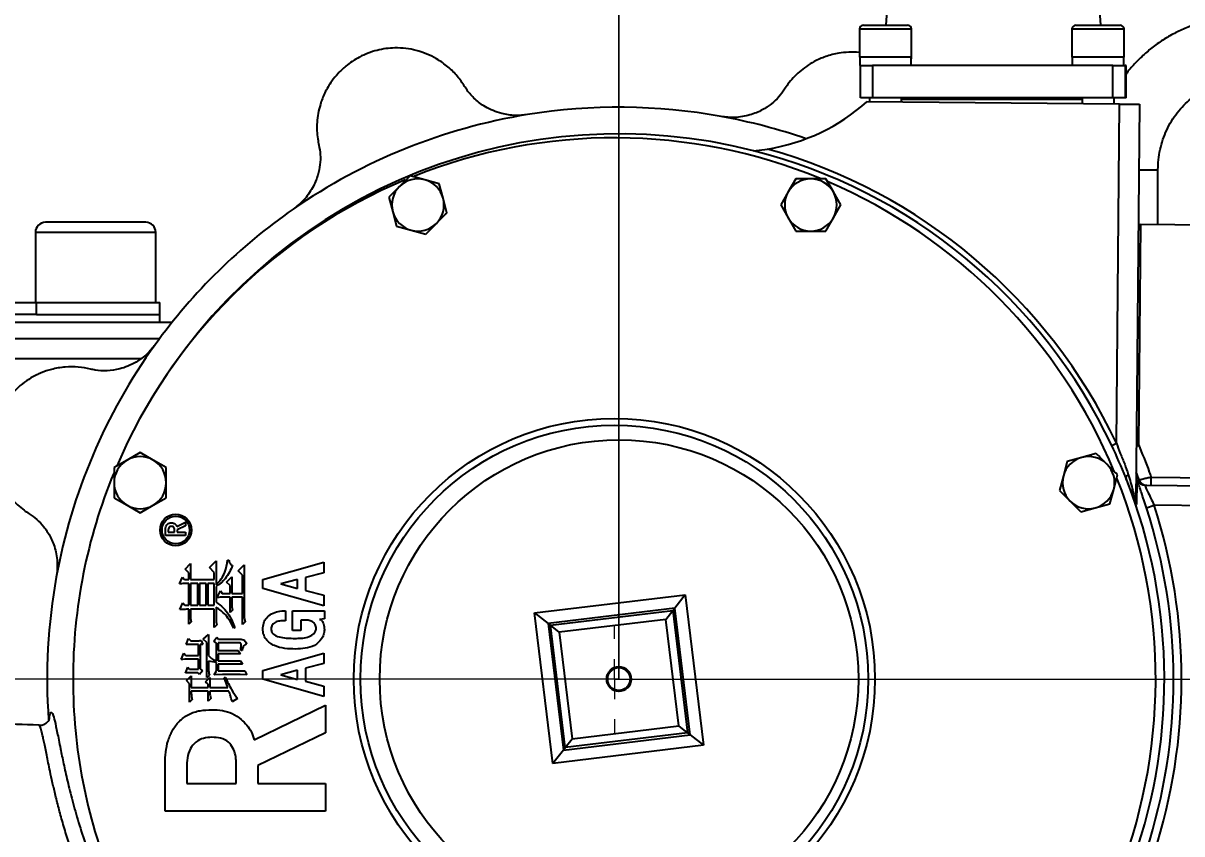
# Model space of a CAD drawing. Header units: millimetres. Extents: x 1561 to 4606, y 513 to 2666.
# Drawn here: x 2642 to 2931, y 1059.7 to 1261.9 of the extents above; entities that cross this region are included whole.
import ezdxf

# ---------------------------------------------------------------- set-up
doc = ezdxf.new("R2010")
doc.units = ezdxf.units.MM
for name, color, linetype, lineweight in [('10', 7, 'Continuous', 0), ('AM_5', 3, 'Continuous', 25), ('粗实线', 7, 'Continuous', 40)]:
    doc.layers.add(name, color=color, linetype=linetype, lineweight=lineweight)
doc.styles.add('SLDTEXTSTYLE1', font='txt.shx', dxfattribs={"width": 0.7, "bigfont": 'gbcbig.shx'})
doc.dimstyles.new('SLDDIMSTYLE12$0', dxfattribs={"dimtxt": 12, "dimasz": 10, "dimexe": 0, "dimexo": 0.0625, "dimgap": 0.875, "dimtad": 1, "dimdec": 1, "dimlfac": 1.8, "dimrnd": 1e-09, "dimzin": 12, "dimdsep": 46, "dimtxsty": 'SLDTEXTSTYLE1', "dimcen": 0.09, "dimdle": 8.16, "dimclrd": 3, "dimclre": 3, "dimadec": 0, "dimazin": 3, "dimtfac": 1, "dimtdec": 1, "dimtofl": 0, "dimtmove": 0, "dimatfit": 3, "dimfxl": 0, "dimfrac": 2, "dimtolj": 1, "dimlwd": 5, "dimlwe": 5, "dimarcsym": 0})

# ---------------------------------------------------------------- blocks, each defined once
blk = doc.blocks.new('*D57')
at = {"layer": 'AM_5', "color": 3, "lineweight": 5, "transparency": 16777216}
blk.add_line((2273.53, 1010.32), (2273.53, 1326.38), dxfattribs=at)
at = {"layer": 'AM_5', "color": 3, "linetype": 'Continuous', "lineweight": 5, "transparency": 16777216}
for p, q in [((2283.53, 1326.38), (2780.65, 1326.38)), ((2790.65, 1098.32), (2790.65, 1326.38))]:
    blk.add_line(p, q, dxfattribs=at)
at = {"layer": 'AM_5', "color": 3, "transparency": 16777216}
for points in [[(2283.53, 1328.05), (2283.53, 1324.72), (2273.53, 1326.38)], [(2780.65, 1328.05), (2780.65, 1324.72), (2790.65, 1326.38)]]:
    blk.add_solid(points, dxfattribs=at)
at = {"layer": 'Defpoints', "color": 0, "transparency": 16777216}
for p in [(2790.65, 1326.38), (2790.65, 1098.26), (2273.53, 1010.26)]:
    blk.add_point(p, dxfattribs=at)
at = {"layer": 'AM_5', "color": 0, "transparency": 16777216, "insert": (2535.99, 1340.97), "char_height": 12, "width": 2.3333, "attachment_point": 5, "style": 'SLDTEXTSTYLE1'}
blk.add_mtext('\\A1;{\\H2.28571x;520}', dxfattribs=at)
blk = doc.blocks.new('*D58')
at = {"layer": 'AM_5', "color": 3, "lineweight": 5, "transparency": 16777216}
blk.add_line((2790.65, 1098.32), (2790.65, 1537.37), dxfattribs=at)
at = {"layer": 'AM_5', "color": 3, "linetype": 'Continuous', "lineweight": 5, "transparency": 16777216}
for p, q in [((2800.65, 1537.37), (3190.95, 1537.37)), ((3200.95, 1062.59), (3200.95, 1537.37))]:
    blk.add_line(p, q, dxfattribs=at)
at = {"layer": 'AM_5', "color": 3, "transparency": 16777216}
for points in [[(2800.65, 1539.03), (2800.65, 1535.7), (2790.65, 1537.37)], [(3190.95, 1539.03), (3190.95, 1535.7), (3200.95, 1537.37)]]:
    blk.add_solid(points, dxfattribs=at)
at = {"layer": 'Defpoints', "color": 0, "transparency": 16777216}
for p in [(3200.95, 1537.37), (2790.65, 1098.26), (3200.95, 1062.53)]:
    blk.add_point(p, dxfattribs=at)
at = {"layer": 'AM_5', "color": 0, "transparency": 16777216, "insert": (2995.8, 1551.96), "char_height": 12, "attachment_point": 5, "style": 'SLDTEXTSTYLE1'}
blk.add_mtext('\\A1;{\\H2.28571x;410}', dxfattribs=at)
blk = doc.blocks.new('*D45')
at = {"layer": 'AM_5', "color": 3, "lineweight": 5, "transparency": 16777216}
blk.add_line((2790.58, 1098.26), (2492.94, 1098.26), dxfattribs=at)
at = {"layer": 'AM_5', "color": 3, "linetype": 'Continuous', "lineweight": 5, "transparency": 16777216}
for p, q in [((2492.94, 1088.26), (2492.94, 769.38)), ((2788.69, 759.38), (2492.94, 759.38))]:
    blk.add_line(p, q, dxfattribs=at)
at = {"layer": 'AM_5', "color": 3, "transparency": 16777216}
for points in [[(2491.27, 1088.26), (2494.61, 1088.26), (2492.94, 1098.26)], [(2491.27, 769.38), (2494.61, 769.38), (2492.94, 759.38)]]:
    blk.add_solid(points, dxfattribs=at)
at = {"layer": 'Defpoints', "color": 0, "transparency": 16777216}
for p in [(2790.65, 1098.26), (2492.94, 759.38), (2788.75, 759.38)]:
    blk.add_point(p, dxfattribs=at)
at = {"layer": 'AM_5', "color": 0, "transparency": 16777216, "insert": (2478.35, 844.97), "char_height": 12, "attachment_point": 5, "rotation": 90, "style": 'SLDTEXTSTYLE1'}
blk.add_mtext('\\A1;{\\H2.28571x;340}', dxfattribs=at)
blk = doc.blocks.new('*D46')
at = {"layer": 'AM_5', "color": 3, "lineweight": 5, "transparency": 16777216}
blk.add_line((3104.83, 1529.76), (3177.62, 1529.76), dxfattribs=at)
at = {"layer": 'AM_5', "color": 3, "linetype": 'Continuous', "lineweight": 5, "transparency": 16777216}
for p, q in [((3177.62, 1519.76), (3177.62, 1108.26)), ((2790.71, 1098.26), (3177.62, 1098.26))]:
    blk.add_line(p, q, dxfattribs=at)
at = {"layer": 'AM_5', "color": 3, "transparency": 16777216}
for points in [[(3175.95, 1519.76), (3179.28, 1519.76), (3177.62, 1529.76)], [(3175.95, 1108.26), (3179.28, 1108.26), (3177.62, 1098.26)]]:
    blk.add_solid(points, dxfattribs=at)
at = {"layer": 'Defpoints', "color": 0, "transparency": 16777216}
for p in [(3104.77, 1529.76), (2790.65, 1098.26), (3177.62, 1098.26)]:
    blk.add_point(p, dxfattribs=at)
at = {"layer": 'AM_5', "color": 0, "transparency": 16777216, "insert": (3163.03, 1341.4), "char_height": 12, "attachment_point": 5, "rotation": 90, "style": 'SLDTEXTSTYLE1'}
blk.add_mtext('\\A1;{\\H2.28571x;430}', dxfattribs=at)
blk = doc.blocks.new('*D47')
at = {"layer": 'AM_5', "color": 3, "lineweight": 5, "transparency": 16777216}
blk.add_line((3143.91, 1301.2), (3081.56, 1301.2), dxfattribs=at)
at = {"layer": 'AM_5', "color": 3, "linetype": 'Continuous', "lineweight": 5, "transparency": 16777216}
for p, q in [((3081.56, 1291.2), (3081.56, 1108.26)), ((2790.71, 1098.26), (3081.56, 1098.26))]:
    blk.add_line(p, q, dxfattribs=at)
at = {"layer": 'AM_5', "color": 3, "transparency": 16777216}
for points in [[(3079.89, 1291.2), (3083.23, 1291.2), (3081.56, 1301.2)], [(3079.89, 1108.26), (3083.23, 1108.26), (3081.56, 1098.26)]]:
    blk.add_solid(points, dxfattribs=at)
at = {"layer": 'Defpoints', "color": 0, "transparency": 16777216}
for p in [(3143.98, 1301.2), (2790.65, 1098.26), (3081.56, 1098.26)]:
    blk.add_point(p, dxfattribs=at)
at = {"layer": 'AM_5', "color": 0, "transparency": 16777216, "insert": (3066.97, 1199.73), "char_height": 12, "attachment_point": 5, "rotation": 90, "style": 'SLDTEXTSTYLE1'}
blk.add_mtext('\\A1;{\\H2.28571x;200}', dxfattribs=at)
blk = doc.blocks.new('*D62')
at = {"layer": 'AM_5', "color": 3, "lineweight": 5, "transparency": 16777216}
blk.add_line((2790.62, 1098.18), (2790.62, 1444.15), dxfattribs=at)
at = {"layer": 'AM_5', "color": 3, "linetype": 'Continuous', "lineweight": 5, "transparency": 16777216}
for p, q in [((2800.62, 1444.15), (2873.6, 1444.15)), ((2883.6, 1400.82), (2883.6, 1444.15))]:
    blk.add_line(p, q, dxfattribs=at)
at = {"layer": 'AM_5', "color": 3, "transparency": 16777216}
for points in [[(2800.62, 1445.82), (2800.62, 1442.48), (2790.62, 1444.15)], [(2873.6, 1445.82), (2873.6, 1442.48), (2883.6, 1444.15)]]:
    blk.add_solid(points, dxfattribs=at)
at = {"layer": 'Defpoints', "color": 0, "transparency": 16777216}
for p in [(2883.6, 1444.15), (2883.6, 1400.76), (2790.62, 1098.12)]:
    blk.add_point(p, dxfattribs=at)
at = {"layer": 'AM_5', "color": 0, "transparency": 16777216, "insert": (2837.11, 1451.03), "char_height": 12, "attachment_point": 5, "style": 'SLDTEXTSTYLE1'}
blk.add_mtext('\\A1;93', dxfattribs=at)
blk = doc.blocks.new('SW_CENTERMARKSYMBOL_12')
at = {"layer": '10', "color": 0}
for p, q in [((0, 1), (0, 1.35)), ((0, 0), (0, 0.5)), ((-1, 0), (-1.35, 0)), ((0, 0), (-0.5, 0)), ((0, 0), (0, -0.5)), ((0, 0), (0.5, 0)), ((1, 0), (1.35, 0)), ((0, -1), (0, -1.35))]:
    blk.add_line(p, q, dxfattribs=at)

msp = doc.modelspace()

# ---------------------------------------------------------------- linework, layer by layer
at = {"color": 7, "linetype": 'Continuous', "lineweight": 25}
for p, q in [((2859.725, 1299.53), (2857.156, 1261.361)), ((2910.796, 1261.361), (2908.227, 1299.53)), ((2850.602, 1260.361), (2850.602, 1253.361)), ((2863.602, 1260.361), (2850.602, 1260.361)), ((2851.602, 1261.361), (2862.602, 1261.361)), ((2863.602, 1253.361), (2863.602, 1260.361)), ((2903.602, 1260.361), (2903.602, 1253.361)), ((2910.102, 1260.361), (2903.602, 1260.361)), ((2904.602, 1261.361), (2910.102, 1261.361)), ((2910.102, 1261.361), (2915.602, 1261.361)), ((2916.602, 1260.361), (2910.102, 1260.361)), ((2916.602, 1253.361), (2916.602, 1260.361)), ((2863.602, 1253.361), (2850.602, 1253.361)), ((2850.662, 1253.361), (2850.662, 1251.261)), ((2850.833, 1251.261), (2850.662, 1251.261)), ((2850.833, 1243.261), (2850.833, 1251.261)), ((2850.833, 1251.261), (2853.819, 1251.261)), ((2853.819, 1251.261), (2853.819, 1243.261)), ((2913.818, 1251.261), (2853.819, 1251.261)), ((2910.102, 1253.361), (2903.602, 1253.361)), ((2903.662, 1253.361), (2903.662, 1251.261)), ((2916.602, 1253.361), (2910.102, 1253.361)), ((2913.818, 1243.261), (2913.818, 1251.261)), ((2913.818, 1251.261), (2916.832, 1251.261)), ((2916.542, 1251.261), (2916.542, 1253.361)), ((2916.832, 1251.261), (2916.832, 1243.261)), ((2917.119, 1251.261), (2916.832, 1251.261)), ((2917.119, 1243.261), (2917.119, 1251.261)), ((2853.819, 1243.261), (2850.833, 1243.261)), ((2853.102, 1243.261), (2853.102, 1242.262)), ((2913.818, 1243.261), (2853.819, 1243.261)), ((2861.102, 1242.188), (2861.102, 1243.261)), ((2861.102, 1242.921), (2906.102, 1242.921)), ((2906.102, 1243.261), (2906.102, 1241.771)), ((2916.832, 1243.261), (2913.818, 1243.261)), ((2914.102, 1241.697), (2914.102, 1243.261)), ((2917.119, 1243.261), (2916.832, 1243.261)), ((2915.478, 1241.684), (2852.481, 1242.267)), ((2914.696, 1157.122), (2915.478, 1241.684)), ((2915.478, 1241.684), (2920.478, 1241.638)), ((2920.478, 1241.638), (2919.561, 1142.486)), ((2824.213, 1230.037), (2827.706, 1230.471)), ((2920.327, 1225.257), (2925.045, 1225.257)), ((2925.045, 1211.595), (2925.045, 1225.257)), ((2742.175, 1222.796), (2738.55, 1223.767)), ((2745.8, 1221.825), (2742.175, 1222.796)), ((2834.707, 1223.017), (2832.831, 1219.767)), ((2844.089, 1219.767), (2842.212, 1223.017)), ((2746.771, 1218.2), (2745.8, 1221.825)), ((2832.831, 1219.767), (2830.954, 1216.517)), ((2845.965, 1216.517), (2844.089, 1219.767)), ((2733.243, 1218.46), (2734.214, 1214.835)), ((2747.743, 1214.575), (2746.771, 1218.2)), ((2830.954, 1216.517), (2832.831, 1213.267)), ((2844.089, 1213.267), (2845.965, 1216.517)), ((2734.214, 1214.835), (2735.186, 1211.21)), ((2735.186, 1211.21), (2738.81, 1210.239)), ((2832.831, 1213.267), (2834.707, 1210.017)), ((2842.212, 1210.017), (2844.089, 1213.267)), ((2920.701, 1211.635), (2920.193, 1156.762)), ((2920.201, 1211.639), (2920.701, 1211.635)), ((2964.699, 1211.228), (2920.701, 1211.635)), ((2645.113, 1209.683), (2645.113, 1192.183)), ((2675.113, 1209.683), (2645.113, 1209.683)), ((2675.113, 1192.183), (2675.113, 1209.683)), ((2738.81, 1210.239), (2742.435, 1209.268)), ((2675.113, 1192.183), (2675.113, 1194.531)), ((2627.542, 1192.183), (2645.351, 1192.183)), ((2645.351, 1192.183), (2673.197, 1192.183)), ((2645.351, 1189.183), (2645.351, 1192.183)), ((2673.197, 1192.183), (2676.113, 1192.183)), ((2676.113, 1189.183), (2676.113, 1192.183)), ((2645.351, 1189.183), (2627.542, 1189.183)), ((2645.351, 1189.183), (2670.859, 1189.183)), ((2670.859, 1189.183), (2676.113, 1189.183)), ((2676.113, 1187.183), (2676.113, 1189.183)), ((2669.367, 1187.183), (2634.522, 1187.183)), ((2679.143, 1187.183), (2669.367, 1187.183)), ((2370.224, 1178.183), (2663.256, 1178.183)), ((2663.256, 1178.183), (2671.509, 1178.183)), ((2913.501, 1156.555), (2914.696, 1157.122)), ((2920.089, 1156.445), (2919.688, 1156.266)), ((2919.698, 1157.308), (2920.089, 1156.445)), ((2671.22, 1154.75), (2667.97, 1152.874)), ((2674.47, 1152.874), (2671.22, 1154.75)), ((2906.05, 1153.523), (2902.426, 1152.552)), ((2909.675, 1154.494), (2906.05, 1153.523)), ((2667.97, 1152.874), (2664.72, 1150.997)), ((2677.72, 1150.997), (2674.47, 1152.874)), ((2902.426, 1152.552), (2901.454, 1148.927)), ((2901.454, 1148.927), (2900.483, 1145.302)), ((2914.011, 1145.562), (2914.983, 1149.187)), ((2919.746, 1147.492), (2919.667, 1141.828)), ((2923.345, 1148.608), (2957.499, 1148.292)), ((2913.04, 1141.937), (2914.011, 1145.562)), ((2921.827, 1146.622), (2959.097, 1146.277)), ((2664.72, 1143.492), (2667.97, 1141.615)), ((2667.97, 1141.615), (2671.22, 1139.739)), ((2671.22, 1139.739), (2674.47, 1141.615)), ((2674.47, 1141.615), (2677.72, 1143.492)), ((2909.415, 1140.966), (2913.04, 1141.937)), ((2922.171, 1140.983), (2924.072, 1141.601)), ((2959.051, 1141.277), (2924.072, 1141.601)), ((2905.79, 1139.995), (2909.415, 1140.966)), ((2679.771, 1134.914), (2679.771, 1135.573)), ((2680.333, 1136.279), (2682.552, 1137.36)), ((2682.552, 1136.497), (2680.448, 1135.473)), ((2682.552, 1137.36), (2682.552, 1136.497)), ((2677.552, 1134.054), (2677.552, 1135.545)), ((2682.552, 1134.054), (2677.552, 1134.054)), ((2678.229, 1135.402), (2678.229, 1134.914)), ((2678.229, 1134.914), (2679.771, 1134.914)), ((2680.448, 1135.473), (2680.448, 1134.914)), ((2680.448, 1134.914), (2682.552, 1134.914)), ((2682.552, 1134.914), (2682.552, 1134.054)), ((2682.433, 1125.701), (2683.806, 1127.073)), ((2683.806, 1127.073), (2683.806, 1123.1)), ((2688.48, 1126.062), (2690.141, 1127.724)), ((2690.141, 1127.724), (2690.141, 1121.8)), ((2693.031, 1127.94), (2693.32, 1127.94)), ((2701.824, 1123.088), (2716.995, 1127.418)), ((2716.995, 1127.418), (2716.995, 1124.797)), ((2683.372, 1124.762), (2682.433, 1125.701)), ((2683.372, 1123.1), (2683.372, 1124.762)), ((2689.708, 1124.834), (2688.48, 1126.062)), ((2689.708, 1123.1), (2689.708, 1124.834)), ((2695.645, 1125.268), (2697.162, 1126.785)), ((2696.728, 1124.184), (2695.645, 1125.268)), ((2696.728, 1119.633), (2696.728, 1124.184)), ((2697.162, 1126.785), (2697.162, 1114.287)), ((2716.995, 1124.797), (2712.475, 1123.603)), ((2681.066, 1122.017), (2681.764, 1123.678)), ((2681.764, 1123.678), (2682.254, 1123.1)), ((2682.254, 1123.1), (2683.372, 1123.1)), ((2683.372, 1116.671), (2683.372, 1122.089)), ((2683.806, 1123.1), (2689.708, 1123.1)), ((2685.598, 1122.089), (2683.806, 1122.089)), ((2683.806, 1122.089), (2683.806, 1116.671)), ((2685.598, 1116.671), (2685.598, 1122.089)), ((2687.653, 1122.089), (2686.032, 1122.089)), ((2686.032, 1122.089), (2686.032, 1116.671)), ((2687.653, 1116.671), (2687.653, 1122.089)), ((2689.708, 1122.089), (2688.087, 1122.089)), ((2688.087, 1122.089), (2688.087, 1116.671)), ((2689.708, 1116.671), (2689.708, 1122.089)), ((2690.141, 1121.367), (2690.141, 1117.466)), ((2692.779, 1122.45), (2694.08, 1123.75)), ((2693.646, 1121.583), (2692.779, 1122.45)), ((2693.646, 1119.633), (2693.646, 1121.583)), ((2694.08, 1123.75), (2694.08, 1119.633)), ((2701.824, 1120.879), (2701.824, 1123.088)), ((2710.44, 1123.13), (2706.277, 1121.983)), ((2706.277, 1121.983), (2710.44, 1120.847)), ((2710.44, 1120.847), (2710.44, 1123.13)), ((2712.475, 1123.603), (2712.475, 1120.364)), ((2690.468, 1118.622), (2691.262, 1120.283)), ((2691.262, 1120.283), (2691.696, 1119.633)), ((2691.696, 1119.633), (2693.646, 1119.633)), ((2693.646, 1114.865), (2693.646, 1118.694)), ((2694.08, 1119.633), (2696.728, 1119.633)), ((2696.728, 1118.694), (2694.08, 1118.694)), ((2694.08, 1118.694), (2694.08, 1116.238)), ((2696.728, 1111.903), (2696.728, 1118.694)), ((2716.995, 1116.562), (2701.824, 1120.879)), ((2712.475, 1120.364), (2716.995, 1119.17)), ((2716.995, 1119.17), (2716.995, 1116.562)), ((2769.602, 1114.763), (2807.148, 1119.305)), ((2807.148, 1119.305), (2804.534, 1115.971)), ((2807.148, 1119.305), (2811.69, 1081.759)), ((2681.138, 1115.588), (2681.906, 1117.249)), ((2681.906, 1117.249), (2682.396, 1116.671)), ((2682.396, 1116.671), (2683.372, 1116.671)), ((2683.372, 1111.976), (2683.372, 1115.66)), ((2683.806, 1116.671), (2685.598, 1116.671)), ((2689.708, 1115.66), (2683.806, 1115.66)), ((2683.806, 1115.66), (2683.806, 1113.348)), ((2686.032, 1116.671), (2687.653, 1116.671)), ((2688.087, 1116.671), (2689.708, 1116.671)), ((2689.708, 1111.109), (2689.708, 1115.66)), ((2690.141, 1116.165), (2690.141, 1113.493)), ((2694.224, 1115.443), (2693.646, 1114.865)), ((2694.08, 1116.238), (2694.224, 1115.443)), ((2804.534, 1115.971), (2772.936, 1112.149)), ((2773.534, 1111.679), (2804.064, 1115.373)), ((2802.321, 1113.15), (2804.064, 1115.373)), ((2804.064, 1115.373), (2804.534, 1115.971)), ((2804.064, 1115.373), (2807.757, 1084.842)), ((2808.356, 1084.373), (2804.534, 1115.971)), ((2683.95, 1112.553), (2683.372, 1111.976)), ((2683.806, 1113.348), (2683.95, 1112.553)), ((2697.379, 1112.553), (2696.728, 1111.903)), ((2707.439, 1115.316), (2707.439, 1112.821)), ((2709.245, 1110.348), (2709.245, 1115.316)), ((2709.245, 1115.316), (2717.166, 1115.316)), ((2712.011, 1112.991), (2711.28, 1112.991)), ((2711.28, 1112.991), (2711.28, 1110.348)), ((2717.166, 1113.287), (2715.971, 1113.139)), ((2717.166, 1115.316), (2717.166, 1113.287)), ((2769.602, 1114.763), (2772.936, 1112.149)), ((2774.143, 1077.217), (2769.602, 1114.763)), ((2802.321, 1113.15), (2775.757, 1109.936)), ((2805.535, 1086.585), (2802.321, 1113.15)), ((2690.358, 1111.759), (2689.708, 1111.109)), ((2694.837, 1111.036), (2694.548, 1110.964)), ((2711.28, 1110.348), (2709.245, 1110.348)), ((2772.936, 1112.149), (2776.758, 1080.551)), ((2773.534, 1111.679), (2772.936, 1112.149)), ((2775.757, 1109.936), (2773.534, 1111.679)), ((2777.227, 1081.149), (2773.534, 1111.679)), ((2775.757, 1109.936), (2778.97, 1083.372)), ((2682.663, 1106.919), (2683.313, 1108.364)), ((2685.77, 1106.919), (2682.663, 1106.919)), ((2683.313, 1108.364), (2683.819, 1107.786)), ((2685.77, 1104.174), (2685.77, 1106.919)), ((2686.203, 1106.919), (2686.203, 1100.851)), ((2686.853, 1106.919), (2686.203, 1106.919)), ((2686.42, 1107.858), (2686.853, 1106.919)), ((2686.957, 1108.219), (2688.258, 1109.375)), ((2687.824, 1107.352), (2686.957, 1108.219)), ((2687.824, 1098.611), (2687.824, 1107.352)), ((2688.258, 1109.375), (2688.258, 1104.102)), ((2689.571, 1107.713), (2690.366, 1108.725)), ((2690.222, 1107.208), (2689.571, 1107.713)), ((2690.222, 1102.729), (2690.222, 1107.208)), ((2690.366, 1108.725), (2690.797, 1108.219)), ((2695.977, 1107.28), (2690.655, 1107.28)), ((2690.655, 1107.28), (2690.655, 1105.402)), ((2690.797, 1108.219), (2696.049, 1108.219)), ((2681.408, 1103.162), (2682.136, 1104.679)), ((2682.136, 1104.679), (2682.645, 1104.174)), ((2682.645, 1104.174), (2685.77, 1104.174)), ((2690.655, 1105.402), (2695.639, 1105.402)), ((2696.217, 1104.535), (2690.655, 1104.535)), ((2690.655, 1104.535), (2690.655, 1102.801)), ((2695.639, 1105.402), (2696.217, 1104.535)), ((2696.624, 1105.402), (2696.335, 1105.402)), ((2701.824, 1100.422), (2716.995, 1104.752)), ((2716.995, 1104.752), (2716.995, 1102.132)), ((2682.519, 1099.767), (2683.097, 1101.212)), ((2683.097, 1101.212), (2683.53, 1100.706)), ((2685.77, 1100.706), (2685.77, 1103.235)), ((2690.222, 1102.368), (2688.258, 1102.729)), ((2688.258, 1102.729), (2688.258, 1100.995)), ((2690.222, 1100.273), (2690.222, 1102.368)), ((2690.655, 1102.801), (2696.217, 1102.801)), ((2696.723, 1101.934), (2690.655, 1101.934)), ((2690.655, 1101.934), (2690.655, 1100.273)), ((2696.217, 1102.801), (2696.723, 1101.934)), ((2716.995, 1102.132), (2712.475, 1100.937)), ((2712.475, 1100.937), (2712.475, 1097.698)), ((2682.749, 1097.889), (2683.977, 1099.045)), ((2683.53, 1100.706), (2685.77, 1100.706)), ((2683.977, 1099.045), (2683.977, 1096.155)), ((2685.986, 1099.406), (2685.625, 1099.839)), ((2686.781, 1100.273), (2685.986, 1099.406)), ((2686.203, 1100.851), (2686.781, 1100.273)), ((2687.517, 1097.6), (2688.6, 1098.611)), ((2688.474, 1099.262), (2687.824, 1098.611)), ((2688.6, 1098.611), (2688.6, 1096.155)), ((2689.716, 1099.334), (2690.222, 1100.273)), ((2691.733, 1099.406), (2689.716, 1099.334)), ((2690.655, 1100.273), (2697.344, 1100.273)), ((2696.193, 1099.406), (2691.733, 1099.406)), ((2692.212, 1098.611), (2692.501, 1098.684)), ((2693.079, 1096.155), (2692.212, 1098.611)), ((2697.847, 1099.334), (2696.193, 1099.406)), ((2697.344, 1100.273), (2697.847, 1099.334)), ((2701.824, 1098.213), (2701.824, 1100.422)), ((2716.995, 1093.896), (2701.824, 1098.213)), ((2710.44, 1100.464), (2706.277, 1099.317)), ((2706.277, 1099.317), (2710.44, 1098.181)), ((2710.44, 1098.181), (2710.44, 1100.464)), ((2683.543, 1097.094), (2682.749, 1097.889)), ((2683.543, 1092.471), (2683.543, 1097.094)), ((2683.977, 1096.155), (2688.167, 1096.155)), ((2688.167, 1095.216), (2683.977, 1095.216)), ((2683.977, 1095.216), (2683.977, 1094.855)), ((2688.167, 1096.95), (2687.517, 1097.6)), ((2688.167, 1096.155), (2688.167, 1096.95)), ((2688.167, 1092.76), (2688.167, 1095.216)), ((2688.6, 1096.155), (2693.079, 1096.155)), ((2693.368, 1095.216), (2688.6, 1095.216)), ((2688.6, 1095.216), (2688.6, 1095.144)), ((2712.475, 1097.698), (2716.995, 1096.504)), ((2716.995, 1096.504), (2716.995, 1093.896)), ((2684.194, 1093.121), (2683.543, 1092.471)), ((2688.817, 1093.41), (2688.167, 1092.76)), ((2695.463, 1093.41), (2694.163, 1092.616)), ((2699.669, 1083.11), (2717.424, 1091.756)), ((2717.424, 1091.756), (2717.424, 1084.853)), ((2778.97, 1083.372), (2805.535, 1086.585)), ((2807.757, 1084.842), (2805.535, 1086.585)), ((2717.424, 1084.853), (2700.587, 1076.663)), ((2776.758, 1080.551), (2808.356, 1084.373)), ((2807.757, 1084.842), (2777.227, 1081.149)), ((2807.757, 1084.842), (2808.356, 1084.373)), ((2808.356, 1084.373), (2811.69, 1081.759)), ((2811.69, 1081.759), (2774.143, 1077.217)), ((2777.227, 1081.149), (2776.758, 1080.551)), ((2777.227, 1081.149), (2778.97, 1083.372)), ((2776.758, 1080.551), (2774.143, 1077.217)), ((2677.424, 1065.312), (2677.424, 1077.238)), ((2682.841, 1076.096), (2682.841, 1072.189)), ((2695.17, 1072.189), (2695.17, 1077.461)), ((2700.587, 1076.663), (2700.587, 1072.189)), ((2682.841, 1072.189), (2695.17, 1072.189)), ((2700.587, 1072.189), (2717.424, 1072.189)), ((2717.424, 1072.189), (2717.424, 1065.312)), ((2717.424, 1065.312), (2677.424, 1065.312))]:
    msp.add_line(p, q, dxfattribs=at)
at = {"color": 7, "linetype": 'Continuous', "lineweight": 25, "flags": 128}
msp.add_lwpolyline([(2919.98, 1147.905), (2920.129, 1147.905), (2920.389, 1147.903)], dxfattribs=at)
at = {"color": 7, "linetype": 'Continuous', "lineweight": 25}
for centre, radius in [((2789.476, 1098.261), 65), ((2789.476, 1098.261), 63.318), ((2790.646, 1098.261), 59.677), ((2680.111, 1135.437), 3.931), ((2680.111, 1135.437), 3.435)]:
    msp.add_circle(centre, radius, dxfattribs=at)
for centre, radius, start, end in [((2851.602, 1260.361), 1, 90, 180), ((2862.602, 1260.361), 1, 0, 90), ((2904.602, 1260.361), 1, 90, 180), ((2915.602, 1260.361), 1, 0, 90), ((2790.646, 1098.261), 142.619, 79.72319, 99.21632), ((2819.922, 1278.736), 48.888, 279.16138, 311.7585), ((2790.646, 1098.261), 142.619, 99.21632, 124.72319), ((2790.646, 1098.261), 142.619, 70.91028, 79.72319), ((2790.646, 1098.261), 135.984, 75.70908, 147.39827), ((2789.476, 1098.261), 135, 67.67066, 111.75176), ((2790.646, 1098.261), 135.984, 25.38422, 75.70908), ((2790.646, 1098.261), 137.307, 25.38422, 74.34127), ((2789.476, 1098.261), 135, 112.71649, 156.82438), ((2740.493, 1216.517), 6.5, 75, 135), ((2740.493, 1216.517), 6.5, 15, 75), ((2838.46, 1216.517), 6.5, 90, 150), ((2838.46, 1216.517), 6.5, 30, 90), ((2789.476, 1098.261), 135, 22.54914, 66.73848), ((2740.493, 1216.517), 6.5, 135, 195), ((2838.46, 1216.517), 6.5, 150, 210), ((2838.46, 1216.517), 6.5, 330, 30), ((2740.493, 1216.517), 6.5, 315, 15), ((2790.646, 1098.261), 142.619, 124.72319, 144.21632), ((2740.493, 1216.517), 6.5, 195, 255), ((2647.613, 1209.683), 2.5, 90, 180), ((2672.613, 1209.683), 2.5, 0, 90), ((2740.493, 1216.517), 6.5, 255, 315), ((2838.46, 1216.517), 6.5, 210, 270), ((2838.46, 1216.517), 6.5, 270, 330), ((2790.646, 1098.261), 142.619, 144.21632, 169.72319), ((2790.646, 1098.261), 135.984, 21.68503, 25.38422), ((2671.22, 1147.244), 6.5, 60, 120), ((2907.733, 1147.244), 6.5, 105, 165), ((2907.733, 1147.244), 6.5, 45, 105), ((2671.22, 1147.244), 6.5, 120, 180), ((2671.22, 1147.244), 6.5, 0, 60), ((2907.733, 1147.244), 6.5, 345, 45), ((2789.476, 1098.261), 135, 157.638, 180), ((2671.22, 1147.244), 6.5, 180, 240), ((2671.22, 1147.244), 6.5, 300, 0), ((2790.646, 1098.261), 135.984, 212.60173, 21.68503), ((2907.733, 1147.244), 6.5, 165, 225), ((2789.476, 1098.261), 135, 337.69714, 21.79497), ((2918.038, 1148.271), 1.059, 111.39304, 167.1143), ((2921.597, 1148.204), 1.983, 179.47244, 201.05593), ((2921.846, 1148.62), 1.999, 200.95852, 269.45897), ((2922.256, 1148.616), 1.999, 200.89746, 269.45904), ((2832.911, 1148.945), 90.435, 358.51936, 359.78652), ((2907.733, 1147.244), 6.5, 285, 345), ((2671.22, 1147.244), 6.5, 240, 300), ((2907.733, 1147.244), 6.5, 225, 285), ((2921.539, 1142.468), 1.979, 179.47216, 198.86257), ((2790.646, 1098.261), 140.289, 341.98662, 17.99488), ((2790.646, 1098.261), 138.29, 341.98662, 17.99488), ((2790.646, 1098.261), 142.619, 169.72319, 184.08184), ((2789.476, 1098.261), 135, 180, 201.81807), ((2635.311, 834.715), 252.291, 87.58259, 92.65925), ((2646.281, 1089.254), 2.494, 262.39523, 333.25086)]:
    msp.add_arc(centre, radius, start, end, dxfattribs=at)
for centre, start_param, end_param in [((2857.102, 1251.261), 4.712389, 4.9017857), ((2857.102, 1253.361), 4.6181162, 4.712389)]:
    msp.add_ellipse(centre, major_axis=(0, 11.154), ratio=0.5773503, start_param=start_param, end_param=end_param, dxfattribs=at)
for points, knots in [([(2938.798, 1262.663), (2938.152, 1262.53), (2936.429, 1262.176), (2933.684, 1261.342), (2930.611, 1260.098), (2927.658, 1258.56), (2924.852, 1256.746), (2922.208, 1254.675), (2919.775, 1252.342), (2918.074, 1250.494), (2917.266, 1249.37), (2917.119, 1249.167)], [0, 0, 0, 0, 0.07644841, 0.20395917, 0.3315336, 0.45922047, 0.58705266, 0.71505474, 0.84324251, 0.97162313, 1, 1, 1, 1]), ([(2752.128, 1246.1), (2751.552, 1246.963), (2750.397, 1248.69), (2748.065, 1251.009), (2745.502, 1252.846), (2742.805, 1254.201), (2740.235, 1255.073), (2737.526, 1255.59), (2734.976, 1255.728), (2732.538, 1255.544), (2730.291, 1255.121), (2728.055, 1254.412), (2725.97, 1253.476), (2724.105, 1252.361), (2722.276, 1250.997), (2720.531, 1249.329), (2718.726, 1247.099), (2717.202, 1244.49), (2715.872, 1241.027), (2715.198, 1237.116), (2715.33, 1233.776), (2715.695, 1231.951), (2715.796, 1231.443)], [0, 0, 0, 0, 0.0704817, 0.1411253, 0.2114397, 0.262002, 0.312511, 0.3555757, 0.3985696, 0.430653, 0.4627062, 0.4949602, 0.5272108, 0.5564321, 0.5856728, 0.6253972, 0.6651816, 0.7232176, 0.7813627, 0.8729283, 0.9646568, 1, 1, 1, 1]), ([(2850.602, 1254.529), (2850.585, 1254.531), (2849.658, 1254.668), (2847.893, 1254.639), (2845.033, 1254.369), (2842.113, 1253.59), (2838.724, 1252.086), (2835.482, 1249.796), (2833.213, 1247.341), (2832.18, 1245.792), (2831.893, 1245.362)], [0, 0, 0, 0, 0.0017117, 0.0974244, 0.1932818, 0.3331147, 0.4732108, 0.6938308, 0.9148434, 1, 1, 1, 1]), ([(2767.804, 1239.038), (2766.787, 1238.932), (2765.144, 1238.76), (2763.022, 1238.973), (2761.121, 1239.35), (2759.177, 1240.013), (2756.867, 1241.183), (2754.633, 1242.871), (2753.053, 1244.657), (2752.334, 1245.779), (2752.128, 1246.1)], [0, 0, 0, 0, 0.1281278, 0.2070687, 0.2861351, 0.404738, 0.5235866, 0.7217864, 0.9203618, 1, 1, 1, 1]), ([(2925.045, 1225.257), (2925.051, 1225.662), (2925.071, 1226.934), (2925.304, 1229.067), (2925.853, 1231.605), (2926.675, 1234.053), (2927.753, 1236.375), (2929.073, 1238.54), (2930.615, 1240.519), (2932.359, 1242.286), (2934.281, 1243.817), (2936.356, 1245.092), (2938.558, 1246.089), (2940.38, 1246.659), (2941.458, 1246.878), (2941.756, 1246.939)], [0, 0, 0, 0, 0.0388685, 0.122312, 0.205783, 0.2892937, 0.372903, 0.4566768, 0.540689, 0.6250196, 0.7097504, 0.7949563, 0.8806914, 0.9669723, 1, 1, 1, 1]), ([(2831.893, 1245.362), (2831.442, 1244.715), (2830.539, 1243.42), (2828.704, 1241.689), (2826.369, 1240.122), (2823.882, 1239.06), (2821.431, 1238.511), (2819.05, 1238.244), (2817.203, 1238.461), (2816.089, 1238.592)], [0, 0, 0, 0, 0.1638594, 0.3281213, 0.4914407, 0.6743603, 0.7670388, 0.8595026, 1, 1, 1, 1]), ([(2715.796, 1231.443), (2715.934, 1230.667), (2716.212, 1229.113), (2716.138, 1226.591), (2715.595, 1223.831), (2714.587, 1221.322), (2713.243, 1219.201), (2711.748, 1217.329), (2710.288, 1216.176), (2709.408, 1215.481)], [0, 0, 0, 0, 0.1638594, 0.3281213, 0.4914407, 0.6743603, 0.7670388, 0.8595026, 1, 1, 1, 1]), ([(2738.55, 1223.767), (2738.527, 1223.744), (2737.652, 1222.869), (2736.762, 1221.979), (2735.897, 1221.114)], [0, 0, 0, 0, 0.0269953, 1, 1, 1, 1]), ([(2838.46, 1223.017), (2837.519, 1223.017), (2836.26, 1223.017), (2835.021, 1223.017), (2834.707, 1223.017)], [0, 0, 0, 0, 0.7469333, 1, 1, 1, 1]), ([(2842.212, 1223.017), (2842.179, 1223.017), (2840.942, 1223.017), (2839.684, 1223.017), (2838.46, 1223.017)], [0, 0, 0, 0, 0.0269953, 1, 1, 1, 1]), ([(2735.897, 1221.114), (2735.232, 1220.449), (2734.341, 1219.558), (2733.465, 1218.682), (2733.243, 1218.46)], [0, 0, 0, 0, 0.74693332, 1, 1, 1, 1]), ([(2745.089, 1211.921), (2745.955, 1212.787), (2746.844, 1213.677), (2747.719, 1214.551), (2747.743, 1214.575)], [0, 0, 0, 0, 0.9730048, 1, 1, 1, 1]), ([(2660.544, 1212.183), (2659.781, 1212.183), (2658.209, 1212.183), (2655.856, 1212.183), (2653.578, 1212.183), (2651.523, 1212.183), (2649.834, 1212.183), (2648.588, 1212.183), (2647.87, 1212.183), (2647.572, 1212.183), (2647.635, 1212.183), (2647.645, 1212.183)], [0, 0, 0, 0, 0.1140161, 0.2348618, 0.3607315, 0.4892723, 0.6178131, 0.7436828, 0.8645284, 0.9785445, 1, 1, 1, 1]), ([(2672.613, 1212.183), (2663.573, 1212.183), (2662.457, 1212.183), (2661.305, 1212.183), (2660.544, 1212.183)], [0.81955488, 0.81955488, 0.81955488, 0.81955488, 0.88087198, 1, 1, 1, 1]), ([(2742.435, 1209.268), (2742.657, 1209.489), (2743.534, 1210.366), (2744.424, 1211.256), (2745.089, 1211.921)], [0, 0, 0, 0, 0.2530667, 1, 1, 1, 1]), ([(2834.707, 1210.017), (2835.021, 1210.017), (2836.26, 1210.017), (2837.519, 1210.017), (2838.46, 1210.017)], [0, 0, 0, 0, 0.2530667, 1, 1, 1, 1]), ([(2838.46, 1210.017), (2839.684, 1210.017), (2840.942, 1210.017), (2842.179, 1210.017), (2842.212, 1210.017)], [0, 0, 0, 0, 0.97300478, 1, 1, 1, 1]), ([(2373.669, 1183.183), (2377.034, 1183.183), (2383.762, 1183.183), (2394.542, 1183.183), (2405.86, 1183.183), (2417.788, 1183.183), (2431.332, 1183.183), (2446.57, 1183.183), (2463.544, 1183.183), (2481.049, 1183.183), (2497.752, 1183.183), (2513.455, 1183.183), (2528.026, 1183.183), (2542.597, 1183.183), (2557.094, 1183.183), (2571.433, 1183.183), (2585.541, 1183.183), (2599.334, 1183.183), (2612.76, 1183.183), (2625.834, 1183.183), (2635.825, 1183.183), (2641.474, 1183.183), (2666.533, 1183.183)], [0, 0, 0, 0, 0.03438011, 0.06873354, 0.10355952, 0.13893125, 0.17466123, 0.21981504, 0.26534585, 0.31113151, 0.35704565, 0.39377758, 0.43043569, 0.46696736, 0.50332079, 0.53944525, 0.57517438, 0.6105457, 0.64537233, 0.67972545, 0.71410648, 0.72614232, 0.72614232, 0.72614232, 0.72614232]), ([(2666.533, 1183.183), (2669.376, 1183.183), (2672.56, 1183.183), (2675.697, 1183.183), (2676.067, 1183.183)], [0.792841114, 0.792841114, 0.792841114, 0.792841114, 0.817666005, 0.820989246, 0.820989246, 0.820989246, 0.820989246]), ([(2674.949, 1181.654), (2674.306, 1180.86), (2673.265, 1179.576), (2671.614, 1178.226), (2670.004, 1177.149), (2668.16, 1176.243), (2665.699, 1175.437), (2662.926, 1175.051), (2660.546, 1175.197), (2659.244, 1175.481), (2658.872, 1175.563)], [0, 0, 0, 0, 0.1281278, 0.2070687, 0.2861351, 0.404738, 0.5235866, 0.7217864, 0.9203618, 1, 1, 1, 1]), ([(2658.872, 1175.563), (2657.854, 1175.765), (2655.816, 1176.171), (2652.527, 1176.161), (2649.416, 1175.648), (2646.551, 1174.698), (2644.117, 1173.498), (2641.836, 1171.948), (2639.935, 1170.243), (2638.341, 1168.388), (2637.052, 1166.501), (2635.971, 1164.418), (2635.16, 1162.282), (2634.629, 1160.175), (2634.3, 1157.917), (2634.246, 1155.503), (2634.547, 1152.65), (2635.314, 1149.728), (2636.822, 1146.339), (2639.11, 1143.097), (2641.566, 1140.828), (2643.114, 1139.795), (2643.545, 1139.508)], [0, 0, 0, 0, 0.0704817, 0.1411253, 0.2114397, 0.262002, 0.312511, 0.3555757, 0.3985696, 0.430653, 0.4627062, 0.4949602, 0.5272108, 0.5564321, 0.5856728, 0.6253972, 0.6651816, 0.7232176, 0.7813627, 0.8729283, 0.9646568, 1, 1, 1, 1]), ([(2914.696, 1157.122), (2915.004, 1156.258), (2915.637, 1154.48), (2916.783, 1151.91), (2917.365, 1150.133), (2917.652, 1149.257)], [0, 0, 0, 0, 0.3242836, 0.6667767, 1, 1, 1, 1]), ([(2920.089, 1156.445), (2920.101, 1156.452), (2920.127, 1156.468), (2920.161, 1156.525), (2920.188, 1156.624), (2920.191, 1156.71), (2920.193, 1156.762)], [0, 0, 0, 0, 0.1165665, 0.2655633, 0.5507628, 1, 1, 1, 1]), ([(2920.193, 1156.762), (2921.118, 1154.484), (2922.214, 1151.783), (2923.192, 1149.037), (2923.345, 1148.608)], [0, 0, 0, 0, 0.8435767, 1, 1, 1, 1]), ([(2912.329, 1151.841), (2911.664, 1152.506), (2910.774, 1153.396), (2909.897, 1154.272), (2909.675, 1154.494)], [0, 0, 0, 0, 0.7469333, 1, 1, 1, 1]), ([(2664.72, 1150.997), (2664.72, 1150.964), (2664.72, 1149.727), (2664.72, 1148.469), (2664.72, 1147.244)], [0, 0, 0, 0, 0.0269953, 1, 1, 1, 1]), ([(2677.72, 1147.244), (2677.72, 1148.469), (2677.72, 1149.727), (2677.72, 1150.964), (2677.72, 1150.997)], [0, 0, 0, 0, 0.97300478, 1, 1, 1, 1]), ([(2914.983, 1149.187), (2914.959, 1149.211), (2914.084, 1150.085), (2913.195, 1150.975), (2912.329, 1151.841)], [0, 0, 0, 0, 0.0269953, 1, 1, 1, 1]), ([(2664.72, 1147.244), (2664.72, 1146.304), (2664.72, 1145.045), (2664.72, 1143.805), (2664.72, 1143.492)], [0, 0, 0, 0, 0.7469333, 1, 1, 1, 1]), ([(2677.72, 1143.492), (2677.72, 1143.805), (2677.72, 1145.045), (2677.72, 1146.304), (2677.72, 1147.244)], [0, 0, 0, 0, 0.2530667, 1, 1, 1, 1]), ([(2919.667, 1141.828), (2919.662, 1141.821), (2919.651, 1141.807), (2919.574, 1141.972), (2919.462, 1142.242), (2919.286, 1142.691), (2919.014, 1143.4), (2918.533, 1144.66), (2917.866, 1146.385), (2917.291, 1147.802), (2917.006, 1148.507)], [0, 0, 0, 0, 0.0618743, 0.1258885, 0.1858688, 0.2517245, 0.3674616, 0.5021894, 0.7522187, 1, 1, 1, 1]), ([(2917.652, 1149.257), (2918.03, 1147.926), (2918.597, 1145.928), (2919.181, 1143.747), (2919.439, 1142.812), (2919.529, 1142.525), (2919.557, 1142.463), (2919.559, 1142.478), (2919.561, 1142.486)], [0, 0, 0, 0, 0.4986372, 0.7486356, 0.8737899, 0.9399385, 0.9701851, 1, 1, 1, 1]), ([(2919.611, 1147.977), (2919.626, 1147.932), (2919.677, 1147.776), (2919.731, 1147.589), (2919.741, 1147.524), (2919.746, 1147.492)], [0, 0, 0, 0, 0.1748949, 0.5997666, 1, 1, 1, 1]), ([(2920.389, 1147.903), (2920.274, 1148.205), (2920.034, 1148.838), (2919.768, 1149.461), (2919.628, 1149.788)], [0, 0, 0, 0, 0.4753838, 1, 1, 1, 1]), ([(2922.171, 1140.983), (2921.955, 1141.645), (2921.522, 1142.97), (2920.91, 1144.807), (2920.375, 1146.421), (2919.985, 1147.653), (2919.981, 1147.821), (2919.98, 1147.905)], [0, 0, 0, 0, 0.1865226, 0.3732572, 0.5600568, 0.779625, 1, 1, 1, 1]), ([(2923.345, 1148.608), (2922.994, 1148.524), (2922.287, 1148.355), (2921.358, 1148.133), (2920.698, 1147.975), (2920.429, 1147.912), (2920.397, 1147.905), (2920.389, 1147.903)], [0, 0, 0, 0, 0.2331196, 0.469709, 0.7023827, 0.9227288, 1, 1, 1, 1]), ([(2900.483, 1145.302), (2900.705, 1145.08), (2901.581, 1144.203), (2902.472, 1143.313), (2903.137, 1142.648)], [0, 0, 0, 0, 0.2530667, 1, 1, 1, 1]), ([(2921.827, 1146.622), (2921.82, 1146.601), (2921.807, 1146.56), (2921.93, 1146.235), (2922.149, 1145.737), (2922.548, 1144.87), (2923.207, 1143.477), (2923.784, 1142.226), (2924.072, 1141.601)], [0, 0, 0, 0, 0.124139, 0.2508584, 0.3709807, 0.5010025, 0.7503453, 1, 1, 1, 1]), ([(2903.137, 1142.648), (2904.002, 1141.782), (2904.892, 1140.893), (2905.767, 1140.018), (2905.79, 1139.995)], [0, 0, 0, 0, 0.9730048, 1, 1, 1, 1]), ([(2643.545, 1139.508), (2644.192, 1139.057), (2645.486, 1138.155), (2647.217, 1136.319), (2648.785, 1133.984), (2649.846, 1131.497), (2650.396, 1129.047), (2650.662, 1126.666), (2650.446, 1124.819), (2650.315, 1123.705)], [0, 0, 0, 0, 0.1638594, 0.3281213, 0.4914407, 0.6743603, 0.7670388, 0.8595026, 1, 1, 1, 1]), ([(2677.552, 1135.545), (2677.568, 1135.781), (2677.599, 1136.251), (2677.917, 1136.857), (2678.456, 1137.185), (2678.828, 1137.207), (2679.014, 1137.218)], [0, 0, 0, 0, 0.2807585, 0.5601549, 0.7794399, 1, 1, 1, 1]), ([(2679.014, 1136.357), (2678.926, 1136.352), (2678.749, 1136.341), (2678.506, 1136.223), (2678.251, 1135.921), (2678.238, 1135.616), (2678.229, 1135.402)], [0, 0, 0, 0, 0.1874919, 0.3742932, 0.5609864, 1, 1, 1, 1]), ([(2679.014, 1137.218), (2679.178, 1137.209), (2679.507, 1137.19), (2679.91, 1136.955), (2680.199, 1136.642), (2680.288, 1136.4), (2680.333, 1136.279)], [0, 0, 0, 0, 0.2803151, 0.5594507, 0.780022, 1, 1, 1, 1]), ([(2679.771, 1135.573), (2679.76, 1135.688), (2679.74, 1135.919), (2679.568, 1136.215), (2679.287, 1136.344), (2679.105, 1136.353), (2679.014, 1136.357)], [0, 0, 0, 0, 0.2805191, 0.5597554, 0.7792183, 1, 1, 1, 1]), ([(2690.141, 1121.8), (2690.61, 1122.254), (2691.546, 1123.163), (2692.575, 1125.286), (2692.858, 1126.933), (2693.031, 1127.94)], [0, 0, 0, 0, 0.2800467, 0.5599854, 1, 1, 1, 1]), ([(2693.32, 1127.94), (2693.396, 1127.627), (2693.502, 1127.19), (2693.899, 1126.759), (2694.139, 1126.68), (2694.259, 1126.64)], [0, 0, 0, 0, 0.55956435, 0.78005034, 1, 1, 1, 1]), ([(2694.259, 1126.64), (2694.01, 1126.051), (2693.514, 1124.874), (2692.539, 1123.379), (2691.432, 1122.148), (2690.571, 1121.627), (2690.141, 1121.367)], [0, 0, 0, 0, 0.2802334, 0.5603462, 0.7802785, 1, 1, 1, 1]), ([(2683.372, 1122.089), (2682.941, 1122.086), (2682.172, 1122.081), (2681.404, 1122.036), (2681.066, 1122.017)], [0, 0, 0, 0, 0.5600064, 1, 1, 1, 1]), ([(2693.646, 1118.694), (2693.053, 1118.691), (2691.993, 1118.687), (2690.934, 1118.641), (2690.468, 1118.622)], [0, 0, 0, 0, 0.5600049, 1, 1, 1, 1]), ([(2683.372, 1115.66), (2682.955, 1115.656), (2682.21, 1115.648), (2681.466, 1115.606), (2681.138, 1115.588)], [0, 0, 0, 0, 0.5599859, 1, 1, 1, 1]), ([(2690.141, 1117.466), (2690.759, 1117.021), (2691.993, 1116.13), (2693.272, 1114.422), (2694.241, 1112.725), (2694.638, 1111.599), (2694.837, 1111.036)], [0, 0, 0, 0, 0.2797651, 0.559635, 0.7798429, 1, 1, 1, 1]), ([(2694.548, 1110.964), (2694.26, 1111.545), (2693.684, 1112.705), (2692.61, 1114.162), (2691.433, 1115.351), (2690.572, 1115.894), (2690.141, 1116.165)], [0, 0, 0, 0, 0.28018043, 0.56014278, 0.7802496, 1, 1, 1, 1]), ([(2690.141, 1113.493), (2690.15, 1113.165), (2690.166, 1112.579), (2690.299, 1112.01), (2690.358, 1111.759)], [0, 0, 0, 0, 0.5599513, 1, 1, 1, 1]), ([(2697.162, 1114.287), (2697.171, 1113.959), (2697.187, 1113.374), (2697.32, 1112.804), (2697.379, 1112.553)], [0, 0, 0, 0, 0.55995133, 1, 1, 1, 1]), ([(2701.824, 1110.725), (2701.859, 1111.236), (2701.929, 1112.257), (2702.698, 1113.639), (2704.004, 1114.632), (2705.635, 1115.231), (2706.837, 1115.287), (2707.439, 1115.316)], [0, 0, 0, 0, 0.1867586, 0.3729226, 0.5594709, 0.7795025, 1, 1, 1, 1]), ([(2707.439, 1112.821), (2707.05, 1112.811), (2706.272, 1112.791), (2705.303, 1112.606), (2704.603, 1112.249), (2704.173, 1111.843), (2703.897, 1111.311), (2703.87, 1110.92), (2703.856, 1110.725)], [0, 0, 0, 0, 0.2504694, 0.5004704, 0.6255057, 0.7504214, 0.8751012, 1, 1, 1, 1]), ([(2715.134, 1110.808), (2715.091, 1111.172), (2715.027, 1111.72), (2714.56, 1112.286), (2713.979, 1112.716), (2713.087, 1112.953), (2712.37, 1112.978), (2712.011, 1112.991)], [0, 0, 0, 0, 0.2484522, 0.3736486, 0.4989325, 0.7490564, 1, 1, 1, 1]), ([(2715.971, 1113.139), (2716.036, 1113.14), (2716.165, 1113.142), (2716.383, 1112.993), (2716.662, 1112.646), (2717.047, 1111.828), (2717.118, 1111.063), (2717.166, 1110.554)], [0, 0, 0, 0, 0.0622525, 0.1247705, 0.2498639, 0.5004423, 1, 1, 1, 1]), ([(2709.963, 1105.741), (2709.072, 1105.768), (2707.291, 1105.822), (2705.09, 1106.346), (2703.528, 1107.229), (2702.556, 1108.167), (2701.921, 1109.383), (2701.856, 1110.277), (2701.824, 1110.725)], [0, 0, 0, 0, 0.2504027, 0.5002943, 0.6253666, 0.7502877, 0.8750808, 1, 1, 1, 1]), ([(2703.856, 1110.725), (2703.906, 1110.434), (2704.006, 1109.851), (2704.927, 1109.059), (2706.882, 1108.438), (2708.627, 1108.419), (2709.793, 1108.406)], [0, 0, 0, 0, 0.1239553, 0.2488066, 0.4983555, 1, 1, 1, 1]), ([(2709.793, 1108.406), (2710.325, 1108.418), (2711.39, 1108.44), (2712.988, 1108.635), (2714.203, 1109.233), (2714.97, 1110.017), (2715.079, 1110.545), (2715.134, 1110.808)], [0, 0, 0, 0, 0.2511391, 0.5020492, 0.7508155, 0.8760001, 1, 1, 1, 1]), ([(2717.166, 1110.554), (2717.13, 1110.15), (2717.06, 1109.341), (2716.29, 1107.898), (2714.746, 1106.506), (2712.377, 1105.826), (2710.769, 1105.769), (2709.963, 1105.741)], [0, 0, 0, 0, 0.1250911, 0.2501912, 0.4992688, 0.7492411, 1, 1, 1, 1]), ([(2683.819, 1107.786), (2684.305, 1107.786), (2685.173, 1107.786), (2686.039, 1107.836), (2686.42, 1107.858)], [0, 0, 0, 0, 0.5600301, 1, 1, 1, 1]), ([(2696.335, 1105.402), (2696.349, 1105.756), (2696.37, 1106.288), (2696.442, 1106.881), (2696.345, 1107.136), (2696.206, 1107.262), (2696.068, 1107.273), (2695.977, 1107.28)], [0, 0, 0, 0, 0.5004533, 0.7502288, 0.8130544, 0.8755102, 1, 1, 1, 1]), ([(2696.049, 1108.219), (2696.265, 1108.215), (2696.696, 1108.208), (2697.408, 1107.825), (2697.635, 1107.307), (2697.775, 1106.991)], [0, 0, 0, 0, 0.2811061, 0.5611061, 1, 1, 1, 1]), ([(2697.775, 1106.991), (2697.588, 1106.925), (2697.214, 1106.793), (2696.817, 1106.182), (2696.697, 1105.698), (2696.624, 1105.402)], [0, 0, 0, 0, 0.2783697, 0.5585894, 1, 1, 1, 1]), ([(2688.258, 1104.102), (2688.586, 1103.79), (2689.173, 1103.234), (2689.901, 1102.883), (2690.222, 1102.729)], [0, 0, 0, 0, 0.5590985, 1, 1, 1, 1]), ([(2685.77, 1103.235), (2684.955, 1103.234), (2683.501, 1103.234), (2682.048, 1103.184), (2681.408, 1103.162)], [0, 0, 0, 0, 0.5600095, 1, 1, 1, 1]), ([(2688.258, 1100.995), (2688.267, 1100.667), (2688.283, 1100.082), (2688.416, 1099.512), (2688.474, 1099.262)], [0, 0, 0, 0, 0.5599513, 1, 1, 1, 1]), ([(2685.625, 1099.839), (2685.045, 1099.838), (2684.009, 1099.835), (2682.974, 1099.788), (2682.519, 1099.767)], [0, 0, 0, 0, 0.5600083, 1, 1, 1, 1]), ([(2692.501, 1098.684), (2692.974, 1097.651), (2693.816, 1095.811), (2694.96, 1094.143), (2695.463, 1093.41)], [0, 0, 0, 0, 0.56088301, 1, 1, 1, 1]), ([(2688.6, 1095.144), (2688.609, 1094.816), (2688.625, 1094.231), (2688.758, 1093.661), (2688.817, 1093.41)], [0, 0, 0, 0, 0.5599513, 1, 1, 1, 1]), ([(2694.163, 1092.616), (2694.023, 1093.104), (2693.773, 1093.975), (2693.492, 1094.837), (2693.368, 1095.216)], [0, 0, 0, 0, 0.559991, 1, 1, 1, 1]), ([(2683.977, 1094.855), (2683.986, 1094.527), (2684.002, 1093.942), (2684.135, 1093.372), (2684.194, 1093.121)], [0, 0, 0, 0, 0.55995133, 1, 1, 1, 1]), ([(2648.541, 1088.061), (2648.587, 1088.494), (2648.71, 1089.631), (2649.023, 1090.121), (2649.431, 1089.663), (2649.922, 1087.954), (2650.525, 1085.074), (2651.247, 1081.371), (2652.1, 1077.211), (2653.071, 1072.863), (2654.291, 1067.968), (2655.819, 1062.55), (2657.696, 1056.704), (2659.982, 1050.468), (2662.712, 1043.934), (2665.917, 1037.198), (2669.606, 1030.365), (2673.303, 1024.312), (2676.841, 1019.077), (2680.08, 1014.649), (2684.055, 1009.623), (2688.893, 1004.068), (2694.613, 998.207), (2700.656, 992.679), (2706.87, 987.605), (2713.305, 982.918), (2719.795, 978.711), (2726.404, 974.911), (2733.724, 971.191), (2741.828, 967.67), (2750.62, 964.476), (2756.388, 962.882), (2759.276, 962.084)], [0, 0, 0, 0, 0.0260755, 0.068472, 0.110802, 0.1531098, 0.1954668, 0.2377341, 0.2695275, 0.3011026, 0.332991, 0.3646388, 0.3963559, 0.4278961, 0.4596743, 0.4914516, 0.523018, 0.5548504, 0.5758832, 0.5971224, 0.6186428, 0.6500297, 0.6821661, 0.7136009, 0.745887, 0.7773261, 0.8096086, 0.8409322, 0.8729902, 0.9148954, 0.957384, 1, 1, 1, 1]), ([(2677.424, 1077.238), (2677.455, 1078.181), (2677.519, 1080.068), (2678.108, 1082.853), (2679.209, 1085.473), (2680.878, 1087.85), (2683.287, 1089.587), (2686.151, 1090.495), (2688.128, 1090.58), (2689.117, 1090.623)], [0, 0, 0, 0, 0.1401753, 0.280303, 0.420371, 0.5603153, 0.706657, 0.85322, 1, 1, 1, 1]), ([(2689.117, 1090.623), (2689.988, 1090.583), (2691.728, 1090.505), (2694.262, 1089.754), (2696.307, 1088.393), (2697.845, 1086.766), (2699.059, 1085.081), (2699.466, 1083.767), (2699.669, 1083.11)], [0, 0, 0, 0, 0.1867439, 0.3732657, 0.5596165, 0.7064652, 0.8533715, 1, 1, 1, 1]), ([(2697.284, 991.12), (2695.357, 992.826), (2691.533, 996.211), (2686.116, 1001.702), (2680.964, 1007.47), (2676.138, 1013.509), (2671.678, 1019.742), (2667.632, 1026.069), (2664.005, 1032.437), (2660.787, 1038.8), (2658.24, 1044.488), (2656.22, 1049.51), (2654.632, 1053.844), (2653.231, 1058.046), (2652.031, 1062), (2650.99, 1065.759), (2650.118, 1069.201), (2649.366, 1072.415), (2648.781, 1075.099), (2648.305, 1077.392), (2647.922, 1079.294), (2647.581, 1080.999), (2647.277, 1082.509), (2646.955, 1084.026), (2646.619, 1085.443), (2646.281, 1086.435), (2646.058, 1086.879), (2645.959, 1086.765), (2645.952, 1086.757)], [0, 0, 0, 0, 0.0480954, 0.0954717, 0.1424738, 0.1905592, 0.2379894, 0.2849148, 0.3322397, 0.3795362, 0.4272326, 0.4621107, 0.4977858, 0.5328379, 0.5690464, 0.6037861, 0.6400248, 0.6744622, 0.710758, 0.7382559, 0.7672237, 0.7957038, 0.8238511, 0.8536795, 0.8978242, 0.9453463, 0.9962478, 1, 1, 1, 1]), ([(2689.117, 1083.737), (2688.411, 1083.694), (2687.001, 1083.609), (2685.05, 1082.657), (2683.569, 1080.907), (2682.925, 1078.581), (2682.869, 1076.925), (2682.841, 1076.096)], [0, 0, 0, 0, 0.1869219, 0.3731554, 0.5592811, 0.7792936, 1, 1, 1, 1]), ([(2695.17, 1077.461), (2695.137, 1078.082), (2695.072, 1079.324), (2694.411, 1081.077), (2693.278, 1082.737), (2691.298, 1083.628), (2689.845, 1083.701), (2689.117, 1083.737)], [0, 0, 0, 0, 0.18718889, 0.37425564, 0.56073518, 0.77970971, 1, 1, 1, 1])]:
    msp.add_open_spline(points, degree=3, knots=knots, dxfattribs=at)
at = {"layer": '粗实线', "linetype": 'ByBlock'}
msp.add_circle((2790.613, 1098.263), 2.955, dxfattribs=at)

# ---------------------------------------------------------------- block references
at = {"layer": '10', "xscale": 10, "yscale": 10, "zscale": 10}
msp.add_blockref('SW_CENTERMARKSYMBOL_12', (2789.476, 1098.261), dxfattribs=at)

# ---------------------------------------------------------------- dimensions: what is measured, and where the dimension line sits
at = {"layer": 'AM_5'}
for base, p1, p2, text, picture, middle in [((3200.949, 1537.367), (2790.646, 1098.261), (3200.949, 1062.529), '{\\H2.28571x;410}', '*D58', (2995.797, 1537.367)), ((2790.646, 1326.385), (2273.528, 1010.261), (2790.646, 1098.261), '{\\H2.28571x;520}', '*D57', (2535.991, 1326.385))]:
    dim = msp.add_linear_dim(base=base, p1=p1, p2=p2, text=text, dimstyle='SLDDIMSTYLE12$0', override={"dimlfac": 1}, dxfattribs=at)
    dim.commit()
    dim.dimension.update_dxf_attribs({"geometry": picture, "text_midpoint": middle, "dimtype": 160})
for base, p1, p2, text, picture, middle in [((3177.615, 1098.261), (3104.771, 1529.761), (2790.646, 1098.261), '{\\H2.28571x;430}', '*D46', (3177.615, 1341.405)), ((3081.559, 1098.261), (3143.977, 1301.204), (2790.646, 1098.261), '{\\H2.28571x;200}', '*D47', (3081.559, 1199.733)), ((2492.941, 759.382), (2790.646, 1098.261), (2788.748, 759.382), '{\\H2.28571x;340}', '*D45', (2492.941, 844.968))]:
    dim = msp.add_linear_dim(base=base, p1=p1, p2=p2, angle=90, text=text, dimstyle='SLDDIMSTYLE12$0', override={"dimlfac": 1}, dxfattribs=at)
    dim.commit()
    dim.dimension.update_dxf_attribs({"geometry": picture, "text_midpoint": middle, "dimtype": 160})
dim = msp.add_linear_dim(base=(2883.602, 1444.151), p1=(2790.616, 1098.119), p2=(2883.602, 1400.761), dimstyle='SLDDIMSTYLE12$0', override={"dimlfac": 1, "dimpost": ''}, dxfattribs=at)
dim.commit()
dim.dimension.update_dxf_attribs({"geometry": '*D62', "text_midpoint": (2837.109, 1451.026)})

doc.saveas('drawing.dxf')
